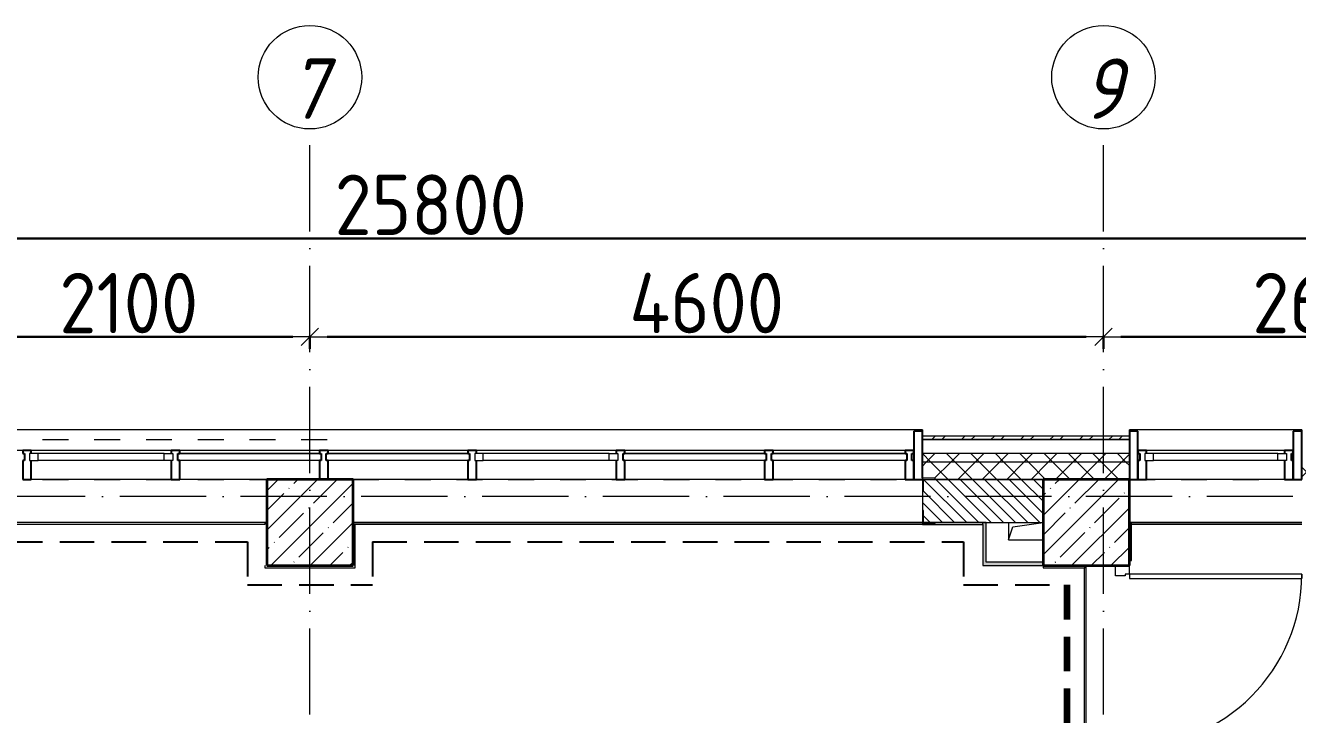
# Model space of a CAD drawing. Header units: millimetres. Extents: x -213536 to 1564669, y -45299 to 942238.
# Drawn here: x 216796 to 224171, y 261002 to 264995 of the extents above; entities that cross this region are included whole.
import ezdxf

# ---------------------------------------------------------------- set-up
doc = ezdxf.new("R2010")
doc.units = ezdxf.units.MM
for name, pattern in [('01 Штриховая _2 мм_', [300, 200, -100]), ('50_200_ШТРИХ_1Т_ш5_п1_п1_', [700, 500, -100, 0, -100]), ('Штрих короткий', [300, 150, -150]), ('Штриховая _2 мм - 1 мм_', [300, 200, -100])]:
    doc.linetypes.add(name, pattern=pattern)
for name, color, linetype, lineweight in [('0-1', 7, 'Continuous', 5), ('0-2', 7, 'Continuous', 9), ('Импосты витража', 7, 'Continuous', 9), ('Импосты витража-1', 7, 'Continuous', 25), ('Каркас_Импост', 7, 'Continuous', 13), ('Каркас_Импост-1', 7, 'Continuous', 9), ('Несущие колонны', 7, 'Continuous', 9), ('Несущие колонны-1', 7, 'Continuous', 35), ('Обобщенные модели', 7, 'Continuous', 9), ('Общие ребра', 7, 'Continuous', 9), ('Окна', 7, 'Continuous', 9), ('Оси', 7, 'Continuous', 9), ('Оси-1', 7, 'Continuous', 20), ('Оси-2', 7, '50_200_ШТРИХ_1Т_ш5_п1_п1_', 9), ('Остекление-1', 7, 'Continuous', 9), ('Открывание-1', 7, 'Continuous', 9), ('Панель', 7, 'Continuous', 13), ('Перемычка-1', 7, 'Штрих короткий', 9), ('Размеры', 7, 'Continuous', 15), ('Стены', 7, 'Continuous', 9), ('Стены-1', 7, 'Continuous', 13), ('Штриховка разреза-1', 7, 'Continuous', 9)]:
    doc.layers.add(name, color=color, linetype=linetype, lineweight=lineweight)
for name, color, linetype, lineweight, true_color in [('СТ-1_1', 7, 'Штриховая _2 мм - 1 мм_', 90, 0x888888), ('СТ-1_8', 7, '01 Штриховая _2 мм_', 90, 0x5c7384), ('Штриховка разреза-3', 7, 'Continuous', 9, 0x0080ff)]:
    doc.layers.add(name, color=color, linetype=linetype, lineweight=lineweight, true_color=true_color)
doc.layers.get('0-2').off()
doc.styles.add('ISOCPEUR_I_1', font='isocpeui.ttf', dxfattribs={"width": 0.85, "height": 2.5})
doc.styles.add('СПДС', font='isocpeur.ttf', dxfattribs={"width": 0.9})
doc.dimstyles.new('Размера А3', dxfattribs={"dimtxt": 200, "dimasz": 100, "dimexe": 70, "dimexo": 100, "dimgap": 20, "dimtad": 1, "dimdec": 0, "dimrnd": 10, "dimzin": 0, "dimdsep": 46, "dimtxsty": 'СПДС', "dimblk": 'ARROWHEAD_6', "dimcen": 1, "dimclrd": 256, "dimclre": 256, "dimclrt": 256, "dimazin": 0, "dimtfac": 1, "dimtdec": 0, "dimtmove": 2, "dimatfit": 3, "dimfxl": 1, "dimtolj": 1, "dimtzin": 0, "dimarcsym": 0})
pattern_1 = [(45, (0, 0), (-70.71068, 70.71068), []), (135, (0, 0), (-70.71068, -70.71068), [])]

# ---------------------------------------------------------------- blocks, each defined once
blk = doc.blocks.new('Дверь_СКБ_2Ст_Внутренняя_ШЕР - СОШ_Д-31__Дв_1600x2100h_ЛК_Лифтовой холл _зона безопасности МГН__EIS60-26412756-АИ2_02_План отделки стен 2-го этажа _Часть 2_')
at = {"layer": 'Каркас_Импост'}
for p, q in [((-737.5, 125), (-787.5, 125)), ((-787.5, 125), (-787.5, 45)), ((-737.5, 125), (-737.5, 100)), ((-737.5, 100), (-727.5, 100)), ((-727.5, 100), (-727.5, 45)), ((752.5, 100), (762.5, 100)), ((752.5, 100), (752.5, 45)), ((812.5, 125), (762.5, 125)), ((762.5, 125), (762.5, 100)), ((812.5, 125), (812.5, 45)), ((-727.5, 45), (-787.5, 45)), ((812.5, 45), (752.5, 45))]:
    blk.add_line(p, q, dxfattribs=at)
at = {"layer": 'Открывание-1'}
for centre, radius, start, end in [((-737.5, 125), 1000, 0, 90), ((762.5, 125), 500, 90, 180)]:
    blk.add_arc(centre, radius, start, end, dxfattribs=at)
at = {"layer": 'Панель'}
for p, q in [((-737.5, 1125), (-712.5, 1125)), ((-737.5, 1125), (-737.5, 125)), ((-712.5, 125), (-712.5, 1125)), ((762.5, 625), (737.5, 625)), ((737.5, 125), (737.5, 625)), ((762.5, 625), (762.5, 125)), ((-737.5, 125), (-712.5, 125)), ((762.5, 125), (737.5, 125))]:
    blk.add_line(p, q, dxfattribs=at)
blk = doc.blocks.new('BSC_Колонна _Прямоугольная - 500х500-V72-АИ2_02_План отделки стен 2-го этажа _Часть 2_')
at = {"layer": 'Несущие колонны'}
h = blk.add_hatch(dxfattribs=at)
h.set_pattern_fill('FP_82', color=256, style=0, pattern_type=2)
h.set_pattern_definition([(45, (-12200, -49300), (-114.04925, 114.04925), []), (45, (-12085.95, -49300), (-114.04925, 114.04925), [201.613, -40.323, 3.353, -36.97])])
h.paths.add_polyline_path([(-250, -250), (250, -250), (250, 250), (-250, 250), (-250, 167)], flags=0)
at = {"layer": 'Несущие колонны-1'}
for p, q in [((250, 250), (-250, 250)), ((-250, 250), (-250, -250)), ((250, -250), (250, 250)), ((-250, -250), (250, -250))]:
    blk.add_line(p, q, dxfattribs=at)
blk = doc.blocks.new('PNS_Панель прямоугольная2 - Нр_Стекло - 40мм-26233822-АИ2_02_План отделки стен 2-го этажа _Часть 2_')
at = {"layer": 'Каркас_Импост'}
for p, q in [((-410, 0), (-410, 40)), ((-410, 40), (-360, 40)), ((-360, 40), (-360, 0)), ((410, 40), (360, 40)), ((360, 40), (360, 0)), ((410, 0), (410, 40)), ((-360, 0), (-410, 0)), ((360, 0), (410, 0))]:
    blk.add_line(p, q, dxfattribs=at)
at = {"layer": 'Каркас_Импост-1'}
for p, q in [((-360, 40), (360, 40)), ((-360, 0), (360, 0))]:
    blk.add_line(p, q, dxfattribs=at)
blk = doc.blocks.new('Прямоугольный импост - Откос НВФ_50х280 мм-V152-АИ2_02_План отделки стен 2-го этажа _Часть 2_')
at = {"layer": 'Импосты витража-1'}
for p, q in [((-50, 130), (0, 130)), ((-50, -150), (-50, 130)), ((0, 130), (0, -150)), ((0, -150), (-50, -150))]:
    blk.add_line(p, q, dxfattribs=at)
blk = doc.blocks.new('Прямоугольный импост - Импост структурный с накладкой - 150мм-25647633-АИ2_02_План отделки стен 2-го этажа _Часть 2_')
at = {"layer": 'Импосты витража-1'}
for p, q in [((-25, 0), (-25, 17)), ((-25, 17), (25, 17)), ((-15, 0), (-25, 0)), ((-15, -40), (-15, 0)), ((25, 17), (25, 0)), ((-25, -150), (-25, -40)), ((-25, -40), (-15, -40)), ((25, -40), (25, -150)), ((25, -150), (-25, -150))]:
    blk.add_line(p, q, dxfattribs=at)
blk = doc.blocks.new('Прямоугольный импост - Импост структурный с накладкой - 150мм-V150-АИ2_02_План отделки стен 2-го этажа _Часть 2_')
at = {"layer": 'Импосты витража-1'}
for p, q in [((-25, 0), (-25, 17)), ((-25, 17), (25, 17)), ((25, 0), (15, 0)), ((15, 0), (15, -40)), ((25, 17), (25, 0)), ((-25, -150), (-25, -40)), ((15, -40), (25, -40)), ((25, -40), (25, -150)), ((25, -150), (-25, -150))]:
    blk.add_line(p, q, dxfattribs=at)
blk = doc.blocks.new('Прямоугольный импост - Откос НВФ_50х280 мм-V153-АИ2_02_План отделки стен 2-го этажа _Часть 2_')
at = {"layer": 'Импосты витража-1'}
for p, q in [((0, 130), (-50, 130)), ((-50, 130), (-50, -150)), ((0, -150), (0, 130)), ((-50, -150), (0, -150))]:
    blk.add_line(p, q, dxfattribs=at)
blk = doc.blocks.new('Прямоугольный импост - Импост структурный с накладкой - 150мм-25656008-АИ2_02_План отделки стен 2-го этажа _Часть 2_')
at = {"layer": 'Импосты витража'}
for p, q in [((8850, -100), (9650, -100)), ((8850, -267), (9650, -267))]:
    blk.add_line(p, q, dxfattribs=at)
blk = doc.blocks.new('Проем_Дверь_Прямоугольный - 1000х2700h_витражные проемы-25729181-АИ2_02_План отделки стен 2-го этажа _Часть 2_')
at = {"layer": 'Перемычка-1'}
for p, q in [((500, 125), (-500, 125)), ((500, -125), (-500, -125))]:
    blk.add_line(p, q, dxfattribs=at)
blk = doc.blocks.new('PNS_Панель прямоугольная1 - Нр_Стекло - 40мм-25374206-АИ2_02_План отделки стен 2-го этажа _Часть 2_')
at = {"layer": 'Остекление-1'}
for p, q in [((-382.5, 40), (382.5, 40)), ((-392.5, 0), (392.5, 0)), ((382.5, 0), (-382.5, 0))]:
    blk.add_line(p, q, dxfattribs=at)
blk = doc.blocks.new('PNS_Панель прямоугольная1 - Нр_Стекло - 40мм-25374207-АИ2_02_План отделки стен 2-го этажа _Часть 2_')
at = {"layer": 'Остекление-1'}
for p, q in [((-405, 40), (405, 40)), ((-415, 0), (415, 0)), ((405, 0), (-405, 0))]:
    blk.add_line(p, q, dxfattribs=at)
blk = doc.blocks.new('PNS_Панель прямоугольная2 - Нр_Стекло - 40мм-26243285-АИ2_02_План отделки стен 2-го этажа _Часть 2_')
at = {"layer": 'Каркас_Импост'}
for p, q in [((-415, 0), (-415, 40)), ((-415, 40), (-365, 40)), ((-365, 40), (-365, 0)), ((415, 40), (365, 40)), ((365, 40), (365, 0)), ((415, 0), (415, 40)), ((-365, 0), (-415, 0)), ((365, 0), (415, 0))]:
    blk.add_line(p, q, dxfattribs=at)
at = {"layer": 'Каркас_Импост-1'}
for p, q in [((-365, 40), (365, 40)), ((-365, 0), (365, 0))]:
    blk.add_line(p, q, dxfattribs=at)
blk = doc.blocks.new('Прямоугольный импост - Импост структурный с накладкой - 150мм-25669420-АИ2_02_План отделки стен 2-го этажа _Часть 2_')
at = {"layer": 'Импосты витража'}
for p, q in [((74850, -100), (75615, -100)), ((74850, -267), (75615, -267))]:
    blk.add_line(p, q, dxfattribs=at)
blk = doc.blocks.new('Прямоугольный импост - Импост структурный с накладкой - 150мм-25669421-АИ2_02_План отделки стен 2-го этажа _Часть 2_')
at = {"layer": 'Импосты витража'}
for p, q in [((75665, -100), (76475, -100)), ((75665, -267), (76475, -267))]:
    blk.add_line(p, q, dxfattribs=at)
blk = doc.blocks.new('Прямоугольный импост - Импост структурный с накладкой - 150мм-V170-АИ2_02_План отделки стен 2-го этажа _Часть 2_')
at = {"layer": 'Импосты витража'}
for p, q in [((13115, 49717), (12305, 49717)), ((13115, 49550), (12450, 49550))]:
    blk.add_line(p, q, dxfattribs=at)
blk = doc.blocks.new('Прямоугольный импост - Импост структурный с накладкой - 150мм-V171-АИ2_02_План отделки стен 2-го этажа _Часть 2_')
at = {"layer": 'Импосты витража'}
for p, q in [((12255, 49717), (11445, 49717)), ((11950, 49550), (11445, 49550))]:
    blk.add_line(p, q, dxfattribs=at)
blk = doc.blocks.new('Прямоугольный импост - Импост структурный с накладкой - 150мм-25647644-АИ2_02_План отделки стен 2-го этажа _Часть 2_')
at = {"layer": 'Импосты витража-1'}
for p, q in [((-25, 0), (-25, 17)), ((-25, 17), (25, 17)), ((-15, 0), (-25, 0)), ((-15, -40), (-15, 0)), ((25, 0), (15, 0)), ((15, 0), (15, -40)), ((25, 17), (25, 0)), ((-25, -150), (-25, -40)), ((-25, -40), (-15, -40)), ((15, -40), (25, -40)), ((25, -40), (25, -150)), ((25, -150), (-25, -150))]:
    blk.add_line(p, q, dxfattribs=at)
blk = doc.blocks.new('Прямоугольный импост - Импост структурный с накладкой - 150мм-V156-АИ2_02_План отделки стен 2-го этажа _Часть 2_')
at = {"layer": 'Импосты витража-1'}
for p, q in [((-25, 0), (-25, 17)), ((-25, 17), (25, 17)), ((-15, 0), (-25, 0)), ((-15, -40), (-15, 0)), ((25, 0), (15, 0)), ((15, 0), (15, -40)), ((25, 17), (25, 0)), ((-25, -150), (-25, -40)), ((-25, -40), (-15, -40)), ((15, -40), (25, -40)), ((25, -40), (25, -150))]:
    blk.add_line(p, q, dxfattribs=at)
blk = doc.blocks.new('Прямоугольный импост - Откос НВФ_50х280 мм-25985594-АИ2_02_План отделки стен 2-го этажа _Часть 2_')
at = {"layer": 'Импосты витража-1'}
for p, q in [((0, 130), (-50, 130)), ((-50, 130), (-50, -150)), ((0, -144), (0, 130)), ((-50, -150), (0, -150))]:
    blk.add_line(p, q, dxfattribs=at)
blk = doc.blocks.new('Отлив_СКБ - Отлив витража_120_НВФ-31885342-АИ2_02_План отделки стен 2-го этажа _Часть 2_')
at = {"layer": 'Окна'}
for p, q in [((7750, -2), (50, -2)), ((0, -120), (0, -113)), ((0, -120), (7800, -120))]:
    blk.add_line(p, q, dxfattribs=at)
blk = doc.blocks.new('Проем_Дверь_Прямоугольный - 3300х2700h_оконные проемы-27175738-АИ2_02_План отделки стен 2-го этажа _Часть 2_')
at = {"layer": 'Перемычка-1'}
for p, q in [((1650, 125), (-1650, 125)), ((1650, -125), (-1650, -125))]:
    blk.add_line(p, q, dxfattribs=at)
blk = doc.blocks.new('Проем_Дверь_Прямоугольный - 4500х2700h_витражные проемы-30146416-АИ2_02_План отделки стен 2-го этажа _Часть 2_')
at = {"layer": 'Перемычка-1'}
for p, q in [((2250, 115), (-2250, 115)), ((2250, -115), (-2250, -115))]:
    blk.add_line(p, q, dxfattribs=at)
blk = doc.blocks.new('Фахверк_СКБ_Уголок - 250_2700-27497298-АИ2_02_План отделки стен 2-го этажа _Часть 2_')
at = {"layer": 'Обобщенные модели'}
for p, q in [((200, 181), (125, 181)), ((125, 181), (125, 106)), ((131, 106), (131, 175)), ((131, 175), (200, 175)), ((200, 175), (200, 181)), ((125, 106), (131, 106)), ((131, -6), (125, -6)), ((125, -6), (125, -81)), ((131, -75), (131, -6)), ((125, -81), (200, -81)), ((200, -75), (131, -75)), ((200, -81), (200, -75))]:
    blk.add_line(p, q, dxfattribs=at)
blk = doc.blocks.new('AR_Отверстие прямоугольное _в плите_ - AR_Отверстие прямоугольное _в плите_-V208-АИ2_02_План отделки стен 2-го этажа _Часть 2_')
at = {"layer": 'Обобщенные модели'}
for p, q in [((-100, 50), (-100, -50)), ((-100, -50), (-75, 25)), ((-75, 25), (100, 50)), ((-100, -50), (100, -50))]:
    blk.add_line(p, q, dxfattribs=at)
blk = doc.blocks.new('Отлив_СКБ - Отлив витража_120_НВФ-31885289-АИ2_02_План отделки стен 2-го этажа _Часть 2_')
at = {"layer": 'Окна'}
for p, q in [((0, 113), (0, 120)), ((1000, 120), (0, 120)), ((1000, 120), (1000, 113)), ((50, 2), (950, 2))]:
    blk.add_line(p, q, dxfattribs=at)
blk = doc.blocks.new('0125-Р-ОО-Ш2-АР-о_23_10_2024_rvt-1-АИ2_02_План отделки стен 2-го этажа _Часть 2_')
at = {"layer": 'Несущие колонны'}
h = blk.add_hatch(dxfattribs=at)
h.set_pattern_fill('FP_1', color=256, style=0, pattern_type=2)
h.set_pattern_definition([(45, (0, 0), (-114.04925, 114.04925), []), (45, (114.05, 0), (-114.04925, 114.04925), [201.612, -40.322, 3.353, -36.97])])
h.paths.add_polyline_path([(16459.1, 49050), (16950, 49050), (16950, 49550), (16450, 49550), (16450, 49050)], flags=0)
at = {"layer": 'Штриховка разреза-1'}
h = blk.add_hatch(dxfattribs=at)
h.set_pattern_fill('FP_80', color=256, style=0, pattern_type=2)
h.set_pattern_definition([(45, (0, 0), (-85.53659, 85.53659), []), (45, (57.02, 0), (-85.53659, 85.53659), [])])
h.paths.add_polyline_path([(26130, 49780), (26130, 49800), (17950, 49800), (17950, 49780), (23915, 49780)], flags=0)
h.paths.add_polyline_path([(16950, 49780), (16950, 49800), (15750, 49800), (15750, 49780), (16459.1, 49780)], flags=0)
h.paths.add_polyline_path([(7950, 49780), (7950, 49800), (-330, 49800), (-330, 49780), (7139.2, 49780)], flags=0)
h = blk.add_hatch(dxfattribs=at)
h.set_pattern_fill('FP_81', color=256, style=0, pattern_type=2)
h.set_pattern_definition(pattern_1)
h.paths.add_polyline_path([(26000, 49650), (26050, 49650), (26050, 49700), (17950, 49700), (17950, 49650), (23915, 49650)], flags=0)
h.paths.add_polyline_path([(16950, 49650), (16950, 49700), (15750, 49700), (15750, 49650), (16459.1, 49650)], flags=0)
h.paths.add_polyline_path([(7950, 49650), (7950, 49700), (-200, 49700), (-200, 49650), (7139.2, 49650)], flags=0)
h = blk.add_hatch(dxfattribs=at)
h.set_pattern_fill('FP_81', color=256, style=0, pattern_type=2)
h.set_pattern_definition(pattern_1)
h.paths.add_polyline_path([(25900, 49550), (26000, 49550), (26000, 49650), (17950, 49650), (17950, 49550), (23915, 49550)], flags=0)
h.paths.add_polyline_path([(16950, 49550), (16950, 49650), (15750, 49650), (15750, 49556), (15825, 49556), (15825, 49550), (16459.1, 49550)], flags=0)
h.paths.add_polyline_path([(7950, 49550), (7950, 49650), (-100, 49650), (-100, 49550), (7450, 49550)], flags=0)
h = blk.add_hatch(dxfattribs=at)
h.set_pattern_fill('FP_2', color=256, style=0, pattern_type=2)
h.set_pattern_definition([(135, (0, 0), (-35.35534, -35.35534), [])])
h.paths.add_polyline_path([(15825, 49300), (16450, 49300), (16450, 49550), (15756, 49550), (15756, 49481), (15750, 49481), (15750, 49369), (15756, 49369), (15756, 49300)], flags=0)
at = {"layer": 'Несущие колонны-1'}
for p, q in [((16950, 49550), (16450, 49550)), ((16450, 49550), (16450, 49050)), ((16950, 49050), (16950, 49550)), ((16450, 49050), (16950, 49050))]:
    blk.add_line(p, q, dxfattribs=at)
at = {"layer": 'Общие ребра'}
for p, q in [((16950, 49700), (15750, 49700)), ((16950, 49650), (15750, 49650)), ((15825, 49550), (16450, 49550)), ((16450, 49550), (15825, 49550))]:
    blk.add_line(p, q, dxfattribs=at)
at = {"layer": 'Стены'}
for p, q in [((11950, 49300), (7950, 49300)), ((15750, 49300), (12450, 49300)), ((17950, 49300), (16962, 49300))]:
    blk.add_line(p, q, dxfattribs=at)
at = {"layer": 'Стены-1'}
for p, q in [((16950, 49800), (15750, 49800)), ((15750, 49800), (15750, 49780)), ((16950, 49780), (15750, 49780)), ((15750, 49780), (15750, 49556)), ((15750, 49780), (16950, 49780)), ((16950, 49780), (16950, 49800)), ((16950, 49550), (16950, 49780)), ((15750, 49481), (15750, 49369)), ((16450, 49550), (16950, 49550)), ((16450, 49300), (16450, 49550)), ((15825, 49300), (16450, 49300))]:
    blk.add_line(p, q, dxfattribs=at)
at = {"layer": '0-2'}
for name, p, rotation in [('Отлив_СКБ - Отлив витража_120_НВФ-31885342-АИ2_02_План отделки стен 2-го этажа _Часть 2_', (15750, 49717), 180), ('Проем_Дверь_Прямоугольный - 4500х2700h_витражные проемы-30146416-АИ2_02_План отделки стен 2-го этажа _Часть 2_', (10200, 49665), 180), ('Прямоугольный импост - Импост структурный с накладкой - 150мм-25669421-АИ2_02_План отделки стен 2-го этажа _Часть 2_', (87060, 49450), 180), ('Прямоугольный импост - Импост структурный с накладкой - 150мм-25669421-АИ2_02_План отделки стен 2-го этажа _Часть 2_', (89640, 49450), 180), ('Прямоугольный импост - Импост структурный с накладкой - 150мм-25669421-АИ2_02_План отделки стен 2-го этажа _Часть 2_', (90500, 49450), 180), ('Прямоугольный импост - Импост структурный с накладкой - 150мм-25669420-АИ2_02_План отделки стен 2-го этажа _Часть 2_', (90500, 49450), 180), ('Прямоугольный импост - Импост структурный с накладкой - 150мм-25656008-АИ2_02_План отделки стен 2-го этажа _Часть 2_', (26700, 49450), 180), ('PNS_Панель прямоугольная2 - Нр_Стекло - 40мм-26243285-АИ2_02_План отделки стен 2-го этажа _Часть 2_', (10990, 49700), 180), ('PNS_Панель прямоугольная1 - Нр_Стекло - 40мм-25374207-АИ2_02_План отделки стен 2-го этажа _Часть 2_', (11850, 49700), 180), ('PNS_Панель прямоугольная1 - Нр_Стекло - 40мм-25374207-АИ2_02_План отделки стен 2-го этажа _Часть 2_', (12710, 49700), 180), ('PNS_Панель прямоугольная2 - Нр_Стекло - 40мм-26243285-АИ2_02_План отделки стен 2-го этажа _Часть 2_', (13570, 49700), 180), ('PNS_Панель прямоугольная1 - Нр_Стекло - 40мм-25374207-АИ2_02_План отделки стен 2-го этажа _Часть 2_', (14430, 49700), 180), ('PNS_Панель прямоугольная1 - Нр_Стекло - 40мм-25374206-АИ2_02_План отделки стен 2-го этажа _Часть 2_', (15267.5, 49700), 180), ('PNS_Панель прямоугольная2 - Нр_Стекло - 40мм-26233822-АИ2_02_План отделки стен 2-го этажа _Часть 2_', (17450, 49700), 180), ('Проем_Дверь_Прямоугольный - 3300х2700h_оконные проемы-27175738-АИ2_02_План отделки стен 2-го этажа _Часть 2_', (14100, 49425), 180), ('Проем_Дверь_Прямоугольный - 1000х2700h_витражные проемы-25729181-АИ2_02_План отделки стен 2-го этажа _Часть 2_', (17450, 49425), 180), ('Дверь_СКБ_2Ст_Внутренняя_ШЕР - СОШ_Д-31__Дв_1600x2100h_ЛК_Лифтовой холл _зона безопасности МГН__EIS60-26412756-АИ2_02_План отделки стен 2-го этажа _Часть 2_', (16825, 48262.5), 269.9999999999999)]:
    blk.add_blockref(name, p, dxfattribs=dict(at, rotation=rotation))
for name, p in [('Прямоугольный импост - Откос НВФ_50х280 мм-25985594-АИ2_02_План отделки стен 2-го этажа _Часть 2_', (15750, 49700)), ('Отлив_СКБ - Отлив витража_120_НВФ-31885289-АИ2_02_План отделки стен 2-го этажа _Часть 2_', (16950, 49717)), ('Прямоугольный импост - Откос НВФ_50х280 мм-V153-АИ2_02_План отделки стен 2-го этажа _Часть 2_', (17950, 49700)), ('Прямоугольный импост - Импост структурный с накладкой - 150мм-V171-АИ2_02_План отделки стен 2-го этажа _Часть 2_', (0, 0)), ('Прямоугольный импост - Импост структурный с накладкой - 150мм-V170-АИ2_02_План отделки стен 2-го этажа _Часть 2_', (0, 0)), ('Фахверк_СКБ_Уголок - 250_2700-27497298-АИ2_02_План отделки стен 2-го этажа _Часть 2_', (15625, 49375)), ('BSC_Колонна _Прямоугольная - 500х500-V72-АИ2_02_План отделки стен 2-го этажа _Часть 2_', (12200, 49300)), ('AR_Отверстие прямоугольное _в плите_ - AR_Отверстие прямоугольное _в плите_-V208-АИ2_02_План отделки стен 2-го этажа _Часть 2_', (16350, 49250))]:
    blk.add_blockref(name, p, dxfattribs=at)
at = {"layer": '0-2', "extrusion": (0, 0, -1)}
for name, p in [('Прямоугольный импост - Откос НВФ_50х280 мм-V152-АИ2_02_План отделки стен 2-го этажа _Часть 2_', (-16950, 49700)), ('Прямоугольный импост - Импост структурный с накладкой - 150мм-V150-АИ2_02_План отделки стен 2-го этажа _Часть 2_', (-10560, 49700)), ('Прямоугольный импост - Импост структурный с накладкой - 150мм-25647633-АИ2_02_План отделки стен 2-го этажа _Часть 2_', (-11420, 49700)), ('Прямоугольный импост - Импост структурный с накладкой - 150мм-V156-АИ2_02_План отделки стен 2-го этажа _Часть 2_', (-12280, 49700)), ('Прямоугольный импост - Импост структурный с накладкой - 150мм-V150-АИ2_02_План отделки стен 2-го этажа _Часть 2_', (-13140, 49700)), ('Прямоугольный импост - Импост структурный с накладкой - 150мм-25647633-АИ2_02_План отделки стен 2-го этажа _Часть 2_', (-14000, 49700)), ('Прямоугольный импост - Импост структурный с накладкой - 150мм-25647644-АИ2_02_План отделки стен 2-го этажа _Часть 2_', (-14860, 49700)), ('Прямоугольный импост - Импост структурный с накладкой - 150мм-25647644-АИ2_02_План отделки стен 2-го этажа _Часть 2_', (-15675, 49700)), ('Прямоугольный импост - Импост структурный с накладкой - 150мм-V150-АИ2_02_План отделки стен 2-го этажа _Часть 2_', (-17025, 49700)), ('Прямоугольный импост - Импост структурный с накладкой - 150мм-25647633-АИ2_02_План отделки стен 2-го этажа _Часть 2_', (-17875, 49700))]:
    blk.add_blockref(name, p, dxfattribs=at)
blk = doc.blocks.new('Ось сетки - Круг_Ø6_00__ISO-2_5_0_9K_-16731441-АИ2_02_План отделки стен 2-го этажа _Часть 2_')
at = {"layer": 'Оси-1'}
blk.add_circle((0, 0), 3, dxfattribs=at)
blk = doc.blocks.new('ARROWHEAD_6')
at = {"color": 0, "linetype": 'Continuous'}
for p, q in [((0, 0), (-1, 0)), ((-0.5, -0.5), (0.5, 0.5))]:
    blk.add_line(p, q, dxfattribs=at)
blk = doc.blocks.new('*D2982')
at = {"layer": 'Defpoints', "color": 0, "transparency": 16777216}
for p in [(216345.6, 263297.6), (218445.6, 263297.6), (218445.6, 263191.6)]:
    blk.add_point(p, dxfattribs=at)
at = {"layer": 'Размеры', "lineweight": -2, "transparency": 16777216}
for p, q in [((216345.6, 263197.6), (216345.6, 263121.6)), ((216445.6, 263191.6), (218345.6, 263191.6)), ((218445.6, 263197.6), (218445.6, 263121.6))]:
    blk.add_line(p, q, dxfattribs=at)
at = {"layer": 'Размеры', "lineweight": -2, "transparency": 16777216, "xscale": 100, "yscale": 100, "zscale": 100, "rotation": 180}
blk.add_blockref('ARROWHEAD_6', (216345.6, 263191.6), dxfattribs=at)
at = {"layer": 'Размеры', "lineweight": -2, "transparency": 16777216, "xscale": 100, "yscale": 100, "zscale": 100}
blk.add_blockref('ARROWHEAD_6', (218445.6, 263191.6), dxfattribs=at)
at = {"layer": 'Размеры', "lineweight": 25, "transparency": 16777216, "insert": (217395.6, 263386.6), "char_height": 350, "width": 2.3, "attachment_point": 5, "style": 'СПДС'}
blk.add_mtext('\\A1;2100', dxfattribs=at)
blk = doc.blocks.new('*D2983')
at = {"layer": 'Defpoints', "color": 0, "transparency": 16777216}
for p in [(218445.6, 263297.6), (223045.6, 263297.6), (223045.6, 263191.6)]:
    blk.add_point(p, dxfattribs=at)
at = {"layer": 'Размеры', "lineweight": -2, "transparency": 16777216}
for p, q in [((218445.6, 263197.6), (218445.6, 263121.6)), ((218545.6, 263191.6), (222945.6, 263191.6)), ((223045.6, 263197.6), (223045.6, 263121.6))]:
    blk.add_line(p, q, dxfattribs=at)
at = {"layer": 'Размеры', "lineweight": -2, "transparency": 16777216, "xscale": 100, "yscale": 100, "zscale": 100, "rotation": 180}
blk.add_blockref('ARROWHEAD_6', (218445.6, 263191.6), dxfattribs=at)
at = {"layer": 'Размеры', "lineweight": -2, "transparency": 16777216, "xscale": 100, "yscale": 100, "zscale": 100}
blk.add_blockref('ARROWHEAD_6', (223045.6, 263191.6), dxfattribs=at)
at = {"layer": 'Размеры', "lineweight": 25, "transparency": 16777216, "insert": (220745.6, 263386.6), "char_height": 350, "width": 2.564, "attachment_point": 5, "style": 'СПДС'}
blk.add_mtext('\\A1;4600', dxfattribs=at)
blk = doc.blocks.new('*D2984')
at = {"layer": 'Defpoints', "color": 0, "transparency": 16777216}
for p in [(223045.6, 263297.6), (225645.6, 263297.6), (225645.6, 263191.6)]:
    blk.add_point(p, dxfattribs=at)
at = {"layer": 'Размеры', "lineweight": -2, "transparency": 16777216}
for p, q in [((223045.6, 263197.6), (223045.6, 263121.6)), ((223145.6, 263191.6), (225545.6, 263191.6)), ((225645.6, 263197.6), (225645.6, 263121.6))]:
    blk.add_line(p, q, dxfattribs=at)
at = {"layer": 'Размеры', "lineweight": -2, "transparency": 16777216, "xscale": 100, "yscale": 100, "zscale": 100, "rotation": 180}
blk.add_blockref('ARROWHEAD_6', (223045.6, 263191.6), dxfattribs=at)
at = {"layer": 'Размеры', "lineweight": -2, "transparency": 16777216, "xscale": 100, "yscale": 100, "zscale": 100}
blk.add_blockref('ARROWHEAD_6', (225645.6, 263191.6), dxfattribs=at)
at = {"layer": 'Размеры', "lineweight": 25, "transparency": 16777216, "insert": (224345.6, 263386.6), "char_height": 350, "width": 2.488, "attachment_point": 5, "style": 'СПДС'}
blk.add_mtext('\\A1;2600', dxfattribs=at)
blk = doc.blocks.new('*D2987')
at = {"layer": 'Defpoints', "color": 0, "transparency": 16777216}
for p in [(206245.6, 263867.2), (232045.6, 263867.2), (232045.6, 263761.1)]:
    blk.add_point(p, dxfattribs=at)
at = {"layer": 'Размеры', "lineweight": -2, "transparency": 16777216}
for p, q in [((206245.6, 263767.2), (206245.6, 263691.1)), ((206345.6, 263761.1), (231945.6, 263761.1)), ((232045.6, 263767.2), (232045.6, 263691.1))]:
    blk.add_line(p, q, dxfattribs=at)
at = {"layer": 'Размеры', "lineweight": -2, "transparency": 16777216, "xscale": 100, "yscale": 100, "zscale": 100, "rotation": 180}
blk.add_blockref('ARROWHEAD_6', (206245.6, 263761.1), dxfattribs=at)
at = {"layer": 'Размеры', "lineweight": -2, "transparency": 16777216, "xscale": 100, "yscale": 100, "zscale": 100}
blk.add_blockref('ARROWHEAD_6', (232045.6, 263761.1), dxfattribs=at)
at = {"layer": 'Размеры', "lineweight": 25, "transparency": 16777216, "insert": (219145.6, 263956.1), "char_height": 350, "width": 3.111, "attachment_point": 5, "style": 'СПДС'}
blk.add_mtext('\\A1;25800', dxfattribs=at)
blk = doc.blocks.new('Оси1')
at = {"layer": 'Оси-2'}
for p, q in [((218445.6, 210594.5), (218445.6, 264395.4)), ((223045.6, 210594.5), (223045.6, 264395.4)), ((234645.6, 262265.2), (203926.8, 262265.2))]:
    blk.add_line(p, q, dxfattribs=at)
at = {"layer": 'Оси-1', "xscale": 99.99999999999993, "yscale": 99.99999999999993, "zscale": 99.99999999999993}
for p in [(218445.6, 264695.4), (223045.6, 264695.4)]:
    blk.add_blockref('Ось сетки - Круг_Ø6_00__ISO-2_5_0_9K_-16731441-АИ2_02_План отделки стен 2-го этажа _Часть 2_', p, dxfattribs=at)
at = {"layer": 'Оси', "char_height": 350, "width": 202.025, "attachment_point": 1, "style": 'ISOCPEUR_I_1'}
for s, insert in [('\\fISOCPEUR|b0|i1|c204|p34|;\\W.9;7', (218323.9, 264804.2)), ('\\fISOCPEUR|b0|i1|c204|p34|;\\W.9;9', (222923.9, 264804.2))]:
    blk.add_mtext(s, dxfattribs=dict(at, insert=insert))
at = {"layer": 'Размеры', "lineweight": 25}
for base, p1, p2, picture, middle in [((232045.6, 263761.1), (206245.6, 263867.2), (232045.6, 263867.2), '*D2987', (219145.6, 263956.1)), ((218445.6, 263191.6), (216345.6, 263297.6), (218445.6, 263297.6), '*D2982', (217395.6, 263386.6)), ((223045.6, 263191.6), (218445.6, 263297.6), (223045.6, 263297.6), '*D2983', (220745.6, 263386.6)), ((225645.6, 263191.6), (223045.6, 263297.6), (225645.6, 263297.6), '*D2984', (224345.6, 263386.6))]:
    dim = blk.add_linear_dim(base=base, p1=p1, p2=p2, dimstyle='Размера А3', override={"dimtxt": 350}, dxfattribs=at)
    dim.commit()
    dim.dimension.update_dxf_attribs({"geometry": picture, "text_midpoint": middle})

msp = doc.modelspace()

# ---------------------------------------------------------------- hatches: boundary and pattern name
at = {"layer": 'Штриховка разреза-3'}
for points in [[(222365.6, 261885.2), (222365.6, 262115.2), (222345.6, 262115.2), (222345.6, 261885.2)], [(222695.6, 261865.2), (222695.6, 261885.2), (222345.6, 261885.2), (222345.6, 261865.2)]]:
    msp.add_hatch(color=256, dxfattribs=at).paths.add_polyline_path(points, flags=0)

# ---------------------------------------------------------------- linework, layer by layer
at = {"layer": 'Общие ребра'}
for p, q in [((222345.6, 262103.2), (222345.6, 262115.2)), ((222945.6, 261853.2), (222933.6, 261853.2))]:
    msp.add_line(p, q, dxfattribs=at)
at = {"layer": 'СТ-1_1', "lineweight": 25}
for p, q in [((214295.6, 262003.2), (218083.6, 262003.2)), ((218083.6, 262003.2), (218083.6, 261753.2)), ((218807.6, 262003.2), (218807.6, 261753.2)), ((218807.6, 262003.2), (222233.6, 262003.2)), ((222233.6, 262003.2), (222233.6, 261753.2)), ((218083.6, 261753.2), (218807.6, 261753.2)), ((222233.6, 261753.2), (222833.6, 261753.2))]:
    msp.add_line(p, q, dxfattribs=at)
at = {"layer": 'СТ-1_8'}
msp.add_line((222833.6, 261753.2), (222833.6, 260065.2), dxfattribs=at)
at = {"layer": 'Стены'}
for p, q in [((218183.6, 262103.2), (214207.6, 262103.2)), ((218183.6, 262115.2), (218183.6, 262103.2)), ((218695.6, 262115.2), (221995.6, 262115.2)), ((221995.6, 262103.2), (218707.6, 262103.2)), ((223207.6, 262115.2), (224195.6, 262115.2)), ((224195.6, 262103.2), (223207.6, 262103.2))]:
    msp.add_line(p, q, dxfattribs=at)
at = {"layer": 'Стены-1'}
for p, q in [((218707.6, 262103.2), (218695.6, 262103.2)), ((218707.6, 261853.2), (218707.6, 262103.2)), ((221995.6, 262109.2), (221995.6, 262103.2)), ((221995.6, 262103.2), (222345.6, 262103.2)), ((222365.6, 262115.2), (222070.6, 262115.2)), ((222345.6, 262103.2), (222345.6, 261865.2)), ((222365.6, 261885.2), (222365.6, 262115.2)), ((223195.6, 262115.2), (223195.6, 261895.2)), ((223207.6, 262115.2), (223195.6, 262115.2)), ((223207.6, 261895.2), (223207.6, 262115.2)), ((218183.6, 261865.2), (218183.6, 261853.2)), ((222345.6, 261865.2), (222695.6, 261865.2)), ((222695.6, 261885.2), (222365.6, 261885.2)), ((222695.6, 261885.2), (222695.6, 261853.2)), ((222945.6, 261865.2), (222695.6, 261865.2)), ((222945.6, 260065.2), (222945.6, 261865.2)), ((223195.6, 261895.2), (223207.6, 261895.2)), ((218183.6, 261853.2), (218707.6, 261853.2)), ((222695.6, 261853.2), (222933.6, 261853.2)), ((222933.6, 261853.2), (222933.6, 260065.2))]:
    msp.add_line(p, q, dxfattribs=at)

# ---------------------------------------------------------------- block references
at = {"color": 2, "lineweight": 30}
msp.add_blockref('Оси1', (0, 0), dxfattribs=at)
at = {"layer": '0-1'}
msp.add_blockref('0125-Р-ОО-Ш2-АР-о_23_10_2024_rvt-1-АИ2_02_План отделки стен 2-го этажа _Часть 2_', (206245.6, 212815.2), dxfattribs=at)

doc.saveas('drawing.dxf')
